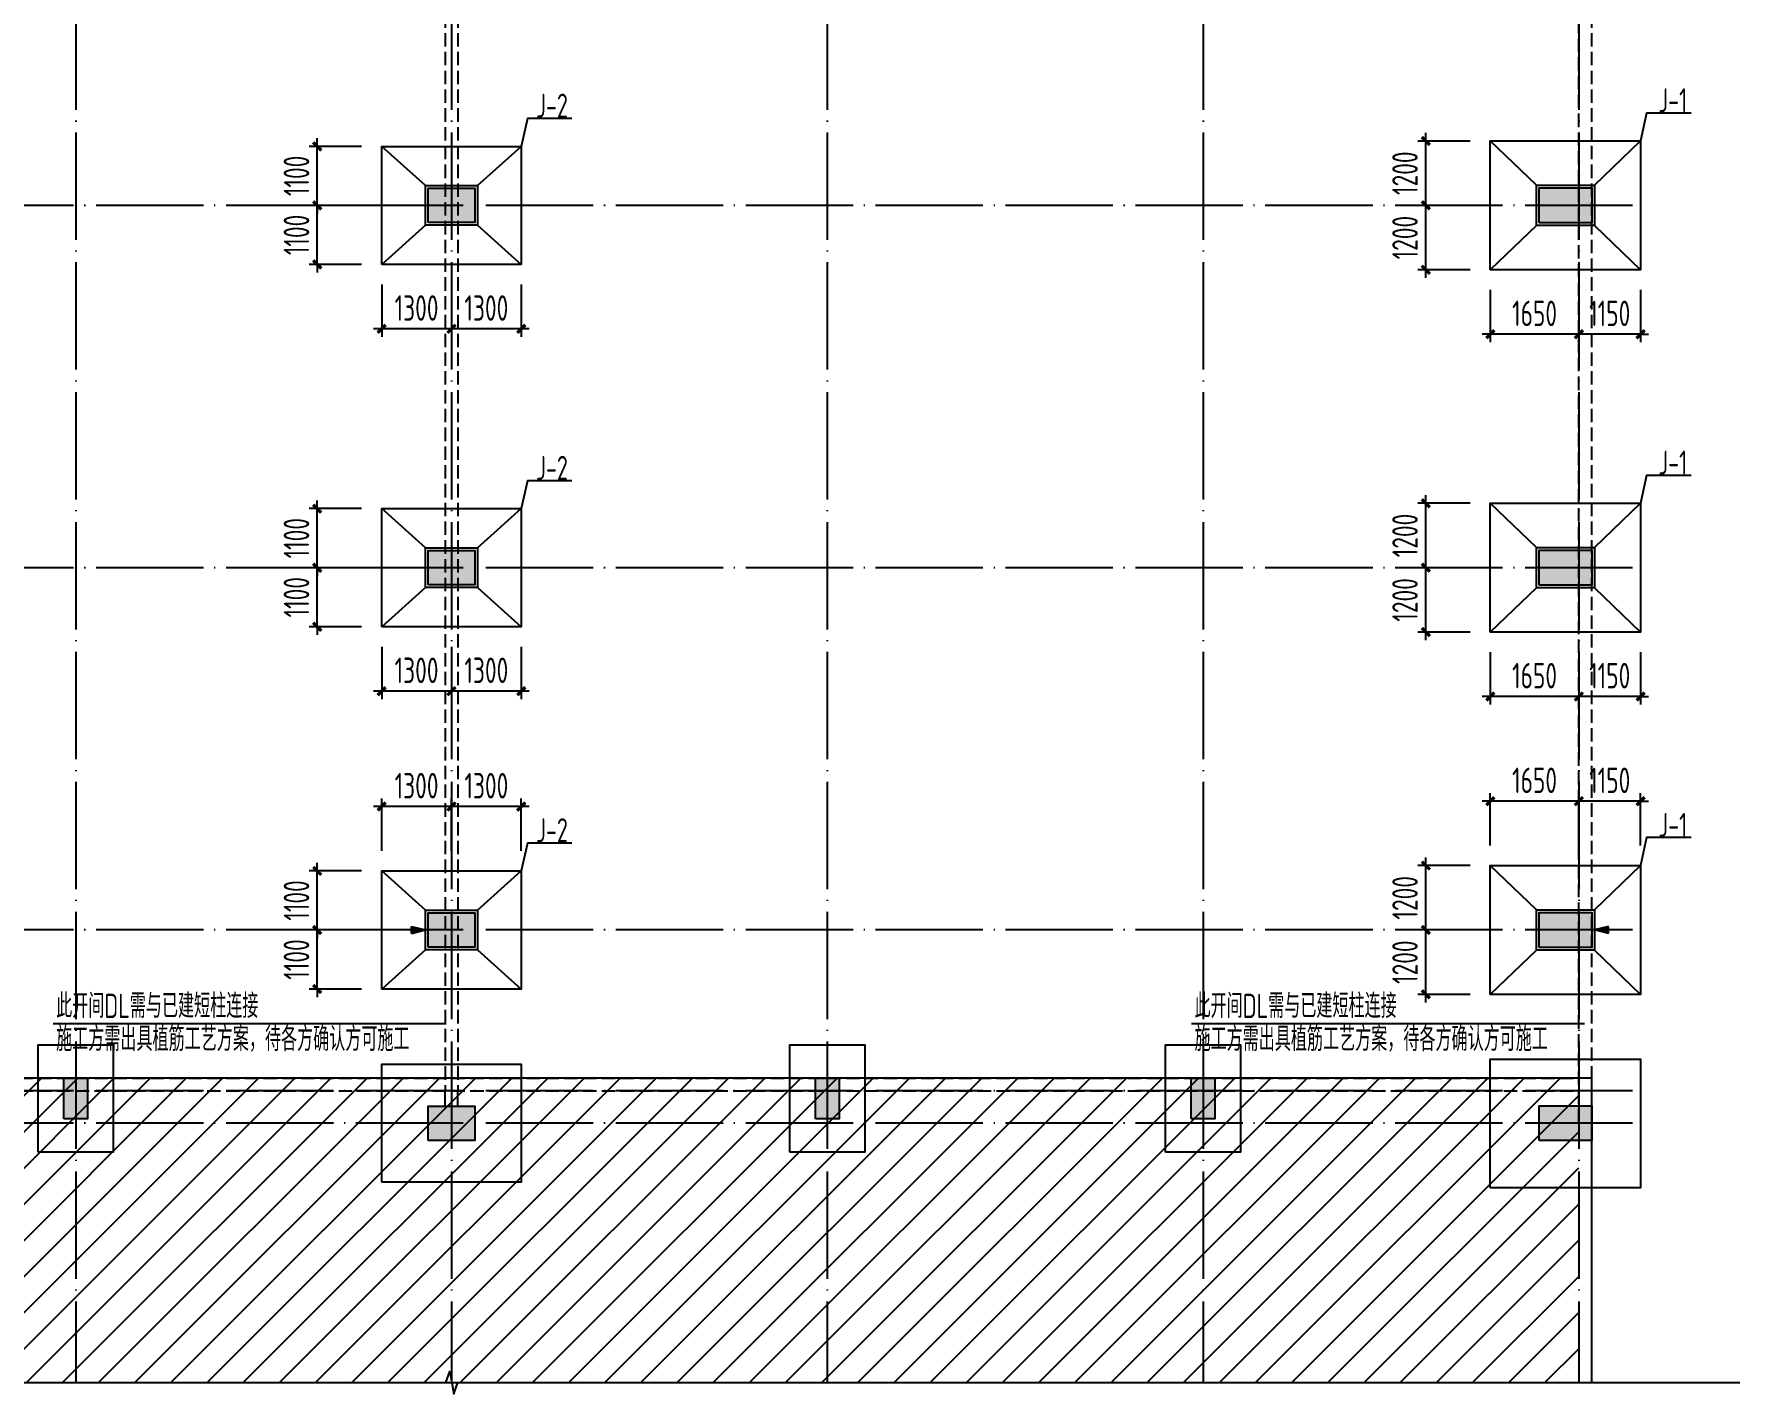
# Model space of a CAD drawing. Extents: x 2072855 to 2883818, y 17306032 to 17674225.
# Drawn here: x 2142509 to 2174284, y 17510661 to 17535996 of the extents above; entities that cross this region are included whole.
import ezdxf
from ezdxf.enums import TextEntityAlignment as Align

# ---------------------------------------------------------------- set-up
doc = ezdxf.new("R2010")
doc.units = 0
doc.header["$LTSCALE"] = 1000
doc.header["$MEASUREMENT"] = 0
for name, pattern in [('94', [0]), ('DASH', [0.35, 0.25, -0.1]), ('DOTE', [2.42, 2, -0.2, 0.02, -0.2])]:
    doc.linetypes.add(name, pattern=pattern)
doc.layers.get('Defpoints').update_dxf_attribs({"color": 250})
for name, color, linetype in [('1', 7, 'Continuous'), ('3', 3, 'Continuous'), ('3T_WOOD', 21, 'Continuous'), ('COLU', 253, 'Continuous'), ('COLU_DIM', 3, 'Continuous'), ('COLU_HATCH', 251, 'Continuous'), ('dim', 7, 'Continuous'), ('DIM_SYMB', 165, 'Continuous'), ('DOTE', 1, 'DOTE'), ('LVTRY', 6, 'Continuous'), ('S_SURFACE', 6, 'Continuous'), ('搅拌桩', 136, 'Continuous'), ('轴线__尺寸数字', 253, 'Continuous')]:
    doc.layers.add(name, color=color, linetype=linetype)
doc.styles.add('TSSD_Dimension', font='Tssdeng.shx', dxfattribs={"width": 0.7, "bigfont": 'hztxt.shx'})
doc.styles.add('TSSD_REIN', font='tssdeng.shx', dxfattribs={"width": 0.7, "bigfont": 'tssdchn.shx'})
doc.dimstyles.new('TSSD_150_150', dxfattribs={"dimtxt": 475, "dimasz": 150, "dimexe": 150, "dimexo": 375, "dimgap": 150, "dimtad": 1, "dimdec": 0, "dimzin": 0, "dimdsep": 46, "dimtxsty": 'TSSD_Dimension', "dimblk": 'ARCHTICK', "dimcen": 0, "dimdle": 150, "dimclrt": 7, "dimadec": 0, "dimazin": 0, "dimtfac": 1, "dimtdec": 0, "dimtix": 1, "dimtmove": 2, "dimatfit": 3, "dimfxl": 0, "dimtolj": 1, "dimtzin": 0, "dimarcsym": 0})

# ---------------------------------------------------------------- blocks, each defined once
blk = doc.blocks.new('_ArchTick')
at = {"color": 0, "linetype": 'ByBlock', "const_width": 0.4}
blk.add_lwpolyline([(-0.5, -0.5), (0.5, 0.5)], dxfattribs=at)
blk = doc.blocks.new('*D572')
at = {"layer": 'COLU_DIM', "color": 0, "lineweight": -2}
for p, q in [((2150284, 17531329), (2150284, 17530354)), ((2151583, 17531329), (2151583, 17530354)), ((2151733, 17530504), (2150134, 17530504))]:
    blk.add_line(p, q, dxfattribs=at)
at = {"layer": 'Defpoints', "color": 0}
for p in [(2150284, 17531704), (2151583, 17531704), (2150284, 17530504)]:
    blk.add_point(p, dxfattribs=at)
at = {"layer": 'COLU_DIM', "color": 0, "lineweight": -2, "xscale": 150, "yscale": 150, "zscale": 150, "rotation": 180}
blk.add_blockref('_ArchTick', (2150284, 17530504), dxfattribs=at)
at = {"layer": 'COLU_DIM', "color": 0, "lineweight": -2, "xscale": 150, "yscale": 150, "zscale": 150}
blk.add_blockref('_ArchTick', (2151583, 17530504), dxfattribs=at)
at = {"layer": 'COLU_DIM', "color": 7, "insert": (2150933, 17530892), "char_height": 475, "attachment_point": 5, "style": 'TSSD_Dimension'}
blk.add_mtext('\\A1;1300', dxfattribs=at)
blk = doc.blocks.new('*D573')
at = {"layer": 'COLU_DIM', "color": 0, "lineweight": -2}
for p, q in [((2148983, 17531329), (2148983, 17530354)), ((2150284, 17531329), (2150284, 17530354)), ((2150434, 17530504), (2148833, 17530504))]:
    blk.add_line(p, q, dxfattribs=at)
at = {"layer": 'Defpoints', "color": 0}
for p in [(2148983, 17531704), (2150284, 17531704), (2148983, 17530504)]:
    blk.add_point(p, dxfattribs=at)
at = {"layer": 'COLU_DIM', "color": 0, "lineweight": -2, "xscale": 150, "yscale": 150, "zscale": 150, "rotation": 180}
blk.add_blockref('_ArchTick', (2148983, 17530504), dxfattribs=at)
at = {"layer": 'COLU_DIM', "color": 0, "lineweight": -2, "xscale": 150, "yscale": 150, "zscale": 150}
blk.add_blockref('_ArchTick', (2150284, 17530504), dxfattribs=at)
at = {"layer": 'COLU_DIM', "color": 7, "insert": (2149633, 17530892), "char_height": 475, "attachment_point": 5, "style": 'TSSD_Dimension'}
blk.add_mtext('\\A1;1300', dxfattribs=at)
blk = doc.blocks.new('*D574')
at = {"layer": 'COLU_DIM', "color": 0, "lineweight": -2}
for p, q in [((2148608, 17532804), (2147633, 17532804)), ((2147783, 17532804), (2147783, 17532954)), ((2147783, 17531704), (2147783, 17532804)), ((2148608, 17531704), (2147633, 17531704)), ((2147783, 17531704), (2147783, 17531554))]:
    blk.add_line(p, q, dxfattribs=at)
at = {"layer": 'Defpoints', "color": 0}
for p in [(2147783, 17532804), (2148983, 17532804), (2148983, 17531704)]:
    blk.add_point(p, dxfattribs=at)
at = {"layer": 'COLU_DIM', "color": 0, "lineweight": -2, "xscale": 150, "yscale": 150, "zscale": 150}
for p, rotation in [((2147783, 17532804), 270), ((2147783, 17531704), 90)]:
    blk.add_blockref('_ArchTick', p, dxfattribs=dict(at, rotation=rotation))
at = {"layer": 'COLU_DIM', "color": 7, "insert": (2147396, 17532254), "char_height": 475, "attachment_point": 5, "rotation": 90, "style": 'TSSD_Dimension'}
blk.add_mtext('\\A1;1100', dxfattribs=at)
blk = doc.blocks.new('*D575')
at = {"layer": 'COLU_DIM', "color": 0, "lineweight": -2}
for p, q in [((2147783, 17533904), (2147783, 17534054)), ((2148608, 17533904), (2147633, 17533904)), ((2147783, 17532804), (2147783, 17533904)), ((2148608, 17532804), (2147633, 17532804)), ((2147783, 17532804), (2147783, 17532654))]:
    blk.add_line(p, q, dxfattribs=at)
at = {"layer": 'Defpoints', "color": 0}
for p in [(2147783, 17533904), (2148983, 17533904), (2148983, 17532804)]:
    blk.add_point(p, dxfattribs=at)
at = {"layer": 'COLU_DIM', "color": 0, "lineweight": -2, "xscale": 150, "yscale": 150, "zscale": 150}
for p, rotation in [((2147783, 17533904), 270), ((2147783, 17532804), 90)]:
    blk.add_blockref('_ArchTick', p, dxfattribs=dict(at, rotation=rotation))
at = {"layer": 'COLU_DIM', "color": 7, "insert": (2147396, 17533354), "char_height": 475, "attachment_point": 5, "rotation": 90, "style": 'TSSD_Dimension'}
blk.add_mtext('\\A1;1100', dxfattribs=at)
blk = doc.blocks.new('*D576')
at = {"layer": 'COLU_DIM', "color": 0, "lineweight": -2}
for p, q in [((2171284, 17531229), (2171284, 17530254)), ((2172434, 17531229), (2172434, 17530254)), ((2171284, 17530404), (2171134, 17530404)), ((2172434, 17530404), (2171284, 17530404)), ((2172434, 17530404), (2172584, 17530404))]:
    blk.add_line(p, q, dxfattribs=at)
at = {"layer": 'Defpoints', "color": 0}
for p in [(2171284, 17531604), (2172434, 17531604), (2171284, 17530404)]:
    blk.add_point(p, dxfattribs=at)
at = {"layer": 'COLU_DIM', "color": 0, "lineweight": -2, "xscale": 150, "yscale": 150, "zscale": 150}
blk.add_blockref('_ArchTick', (2171284, 17530404), dxfattribs=at)
at = {"layer": 'COLU_DIM', "color": 0, "lineweight": -2, "xscale": 150, "yscale": 150, "zscale": 150, "rotation": 180}
blk.add_blockref('_ArchTick', (2172434, 17530404), dxfattribs=at)
at = {"layer": 'COLU_DIM', "color": 7, "insert": (2171859, 17530792), "char_height": 475, "attachment_point": 5, "style": 'TSSD_Dimension'}
blk.add_mtext('\\A1;1150', dxfattribs=at)
blk = doc.blocks.new('*D577')
at = {"layer": 'COLU_DIM', "color": 0, "lineweight": -2}
for p, q in [((2169634, 17531229), (2169634, 17530254)), ((2171284, 17531229), (2171284, 17530254)), ((2171434, 17530404), (2169484, 17530404))]:
    blk.add_line(p, q, dxfattribs=at)
at = {"layer": 'Defpoints', "color": 0}
for p in [(2169634, 17531604), (2171284, 17531604), (2169634, 17530404)]:
    blk.add_point(p, dxfattribs=at)
at = {"layer": 'COLU_DIM', "color": 0, "lineweight": -2, "xscale": 150, "yscale": 150, "zscale": 150, "rotation": 180}
blk.add_blockref('_ArchTick', (2169634, 17530404), dxfattribs=at)
at = {"layer": 'COLU_DIM', "color": 0, "lineweight": -2, "xscale": 150, "yscale": 150, "zscale": 150}
blk.add_blockref('_ArchTick', (2171284, 17530404), dxfattribs=at)
at = {"layer": 'COLU_DIM', "color": 7, "insert": (2170459, 17530792), "char_height": 475, "attachment_point": 5, "style": 'TSSD_Dimension'}
blk.add_mtext('\\A1;1650', dxfattribs=at)
blk = doc.blocks.new('*D578')
at = {"layer": 'COLU_DIM', "color": 0, "lineweight": -2}
for p, q in [((2169259, 17532804), (2168284, 17532804)), ((2168434, 17531454), (2168434, 17532954)), ((2169259, 17531604), (2168284, 17531604))]:
    blk.add_line(p, q, dxfattribs=at)
at = {"layer": 'Defpoints', "color": 0}
for p in [(2168434, 17532804), (2169634, 17532804), (2169634, 17531604)]:
    blk.add_point(p, dxfattribs=at)
at = {"layer": 'COLU_DIM', "color": 0, "lineweight": -2, "xscale": 150, "yscale": 150, "zscale": 150}
for p, rotation in [((2168434, 17532804), 90), ((2168434, 17531604), 270)]:
    blk.add_blockref('_ArchTick', p, dxfattribs=dict(at, rotation=rotation))
at = {"layer": 'COLU_DIM', "color": 7, "insert": (2168046, 17532204), "char_height": 475, "attachment_point": 5, "rotation": 90, "style": 'TSSD_Dimension'}
blk.add_mtext('\\A1;1200', dxfattribs=at)
blk = doc.blocks.new('*D579')
at = {"layer": 'COLU_DIM', "color": 0, "lineweight": -2}
for p, q in [((2168434, 17532654), (2168434, 17534154)), ((2169259, 17534004), (2168284, 17534004)), ((2169259, 17532804), (2168284, 17532804))]:
    blk.add_line(p, q, dxfattribs=at)
at = {"layer": 'Defpoints', "color": 0}
for p in [(2168434, 17534004), (2169634, 17534004), (2169634, 17532804)]:
    blk.add_point(p, dxfattribs=at)
at = {"layer": 'COLU_DIM', "color": 0, "lineweight": -2, "xscale": 150, "yscale": 150, "zscale": 150}
for p, rotation in [((2168434, 17534004), 90), ((2168434, 17532804), 270)]:
    blk.add_blockref('_ArchTick', p, dxfattribs=dict(at, rotation=rotation))
at = {"layer": 'COLU_DIM', "color": 7, "insert": (2168046, 17533404), "char_height": 475, "attachment_point": 5, "rotation": 90, "style": 'TSSD_Dimension'}
blk.add_mtext('\\A1;1200', dxfattribs=at)
blk = doc.blocks.new('*D584')
at = {"layer": 'COLU_DIM', "color": 0, "lineweight": -2}
for p, q in [((2150284, 17524579), (2150284, 17523604)), ((2151583, 17524579), (2151583, 17523604)), ((2151733, 17523754), (2150134, 17523754))]:
    blk.add_line(p, q, dxfattribs=at)
at = {"layer": 'Defpoints', "color": 0}
for p in [(2150284, 17524954), (2151583, 17524954), (2150284, 17523754)]:
    blk.add_point(p, dxfattribs=at)
at = {"layer": 'COLU_DIM', "color": 0, "lineweight": -2, "xscale": 150, "yscale": 150, "zscale": 150, "rotation": 180}
blk.add_blockref('_ArchTick', (2150284, 17523754), dxfattribs=at)
at = {"layer": 'COLU_DIM', "color": 0, "lineweight": -2, "xscale": 150, "yscale": 150, "zscale": 150}
blk.add_blockref('_ArchTick', (2151583, 17523754), dxfattribs=at)
at = {"layer": 'COLU_DIM', "color": 7, "insert": (2150933, 17524142), "char_height": 475, "attachment_point": 5, "style": 'TSSD_Dimension'}
blk.add_mtext('\\A1;1300', dxfattribs=at)
blk = doc.blocks.new('*D585')
at = {"layer": 'COLU_DIM', "color": 0, "lineweight": -2}
for p, q in [((2148983, 17524579), (2148983, 17523604)), ((2150284, 17524579), (2150284, 17523604)), ((2150434, 17523754), (2148833, 17523754))]:
    blk.add_line(p, q, dxfattribs=at)
at = {"layer": 'Defpoints', "color": 0}
for p in [(2148983, 17524954), (2150284, 17524954), (2148983, 17523754)]:
    blk.add_point(p, dxfattribs=at)
at = {"layer": 'COLU_DIM', "color": 0, "lineweight": -2, "xscale": 150, "yscale": 150, "zscale": 150, "rotation": 180}
blk.add_blockref('_ArchTick', (2148983, 17523754), dxfattribs=at)
at = {"layer": 'COLU_DIM', "color": 0, "lineweight": -2, "xscale": 150, "yscale": 150, "zscale": 150}
blk.add_blockref('_ArchTick', (2150284, 17523754), dxfattribs=at)
at = {"layer": 'COLU_DIM', "color": 7, "insert": (2149633, 17524142), "char_height": 475, "attachment_point": 5, "style": 'TSSD_Dimension'}
blk.add_mtext('\\A1;1300', dxfattribs=at)
blk = doc.blocks.new('*D586')
at = {"layer": 'COLU_DIM', "color": 0, "lineweight": -2}
for p, q in [((2147783, 17526054), (2147783, 17526204)), ((2148608, 17526054), (2147633, 17526054)), ((2147783, 17524954), (2147783, 17526054)), ((2148608, 17524954), (2147633, 17524954)), ((2147783, 17524954), (2147783, 17524804))]:
    blk.add_line(p, q, dxfattribs=at)
at = {"layer": 'Defpoints', "color": 0}
for p in [(2147783, 17526054), (2148983, 17526054), (2148983, 17524954)]:
    blk.add_point(p, dxfattribs=at)
at = {"layer": 'COLU_DIM', "color": 0, "lineweight": -2, "xscale": 150, "yscale": 150, "zscale": 150}
for p, rotation in [((2147783, 17526054), 270), ((2147783, 17524954), 90)]:
    blk.add_blockref('_ArchTick', p, dxfattribs=dict(at, rotation=rotation))
at = {"layer": 'COLU_DIM', "color": 7, "insert": (2147396, 17525504), "char_height": 475, "attachment_point": 5, "rotation": 90, "style": 'TSSD_Dimension'}
blk.add_mtext('\\A1;1100', dxfattribs=at)
blk = doc.blocks.new('*D587')
at = {"layer": 'COLU_DIM', "color": 0, "lineweight": -2}
for p, q in [((2148608, 17527154), (2147633, 17527154)), ((2147783, 17527154), (2147783, 17527304)), ((2147783, 17526054), (2147783, 17527154)), ((2148608, 17526054), (2147633, 17526054)), ((2147783, 17526054), (2147783, 17525904))]:
    blk.add_line(p, q, dxfattribs=at)
at = {"layer": 'Defpoints', "color": 0}
for p in [(2147783, 17527154), (2148983, 17527154), (2148983, 17526054)]:
    blk.add_point(p, dxfattribs=at)
at = {"layer": 'COLU_DIM', "color": 0, "lineweight": -2, "xscale": 150, "yscale": 150, "zscale": 150}
for p, rotation in [((2147783, 17527154), 270), ((2147783, 17526054), 90)]:
    blk.add_blockref('_ArchTick', p, dxfattribs=dict(at, rotation=rotation))
at = {"layer": 'COLU_DIM', "color": 7, "insert": (2147396, 17526604), "char_height": 475, "attachment_point": 5, "rotation": 90, "style": 'TSSD_Dimension'}
blk.add_mtext('\\A1;1100', dxfattribs=at)
blk = doc.blocks.new('*D588')
at = {"layer": 'COLU_DIM', "color": 0, "lineweight": -2}
for p, q in [((2171284, 17524479), (2171284, 17523504)), ((2172434, 17524479), (2172434, 17523504)), ((2171284, 17523654), (2171134, 17523654)), ((2172434, 17523654), (2171284, 17523654)), ((2172434, 17523654), (2172584, 17523654))]:
    blk.add_line(p, q, dxfattribs=at)
at = {"layer": 'Defpoints', "color": 0}
for p in [(2171284, 17524854), (2172434, 17524854), (2171284, 17523654)]:
    blk.add_point(p, dxfattribs=at)
at = {"layer": 'COLU_DIM', "color": 0, "lineweight": -2, "xscale": 150, "yscale": 150, "zscale": 150}
blk.add_blockref('_ArchTick', (2171284, 17523654), dxfattribs=at)
at = {"layer": 'COLU_DIM', "color": 0, "lineweight": -2, "xscale": 150, "yscale": 150, "zscale": 150, "rotation": 180}
blk.add_blockref('_ArchTick', (2172434, 17523654), dxfattribs=at)
at = {"layer": 'COLU_DIM', "color": 7, "insert": (2171859, 17524042), "char_height": 475, "attachment_point": 5, "style": 'TSSD_Dimension'}
blk.add_mtext('\\A1;1150', dxfattribs=at)
blk = doc.blocks.new('*D589')
at = {"layer": 'COLU_DIM', "color": 0, "lineweight": -2}
for p, q in [((2169634, 17524479), (2169634, 17523504)), ((2171284, 17524479), (2171284, 17523504)), ((2171434, 17523654), (2169484, 17523654))]:
    blk.add_line(p, q, dxfattribs=at)
at = {"layer": 'Defpoints', "color": 0}
for p in [(2169634, 17524854), (2171284, 17524854), (2169634, 17523654)]:
    blk.add_point(p, dxfattribs=at)
at = {"layer": 'COLU_DIM', "color": 0, "lineweight": -2, "xscale": 150, "yscale": 150, "zscale": 150, "rotation": 180}
blk.add_blockref('_ArchTick', (2169634, 17523654), dxfattribs=at)
at = {"layer": 'COLU_DIM', "color": 0, "lineweight": -2, "xscale": 150, "yscale": 150, "zscale": 150}
blk.add_blockref('_ArchTick', (2171284, 17523654), dxfattribs=at)
at = {"layer": 'COLU_DIM', "color": 7, "insert": (2170459, 17524042), "char_height": 475, "attachment_point": 5, "style": 'TSSD_Dimension'}
blk.add_mtext('\\A1;1650', dxfattribs=at)
blk = doc.blocks.new('*D590')
at = {"layer": 'COLU_DIM', "color": 0, "lineweight": -2}
for p, q in [((2168434, 17524704), (2168434, 17526204)), ((2169259, 17526054), (2168284, 17526054)), ((2169259, 17524854), (2168284, 17524854))]:
    blk.add_line(p, q, dxfattribs=at)
at = {"layer": 'Defpoints', "color": 0}
for p in [(2168434, 17526054), (2169634, 17526054), (2169634, 17524854)]:
    blk.add_point(p, dxfattribs=at)
at = {"layer": 'COLU_DIM', "color": 0, "lineweight": -2, "xscale": 150, "yscale": 150, "zscale": 150}
for p, rotation in [((2168434, 17526054), 90), ((2168434, 17524854), 270)]:
    blk.add_blockref('_ArchTick', p, dxfattribs=dict(at, rotation=rotation))
at = {"layer": 'COLU_DIM', "color": 7, "insert": (2168046, 17525454), "char_height": 475, "attachment_point": 5, "rotation": 90, "style": 'TSSD_Dimension'}
blk.add_mtext('\\A1;1200', dxfattribs=at)
blk = doc.blocks.new('*D591')
at = {"layer": 'COLU_DIM', "color": 0, "lineweight": -2}
for p, q in [((2168434, 17525904), (2168434, 17527404)), ((2169259, 17527254), (2168284, 17527254)), ((2169259, 17526054), (2168284, 17526054))]:
    blk.add_line(p, q, dxfattribs=at)
at = {"layer": 'Defpoints', "color": 0}
for p in [(2168434, 17527254), (2169634, 17527254), (2169634, 17526054)]:
    blk.add_point(p, dxfattribs=at)
at = {"layer": 'COLU_DIM', "color": 0, "lineweight": -2, "xscale": 150, "yscale": 150, "zscale": 150}
for p, rotation in [((2168434, 17527254), 90), ((2168434, 17526054), 270)]:
    blk.add_blockref('_ArchTick', p, dxfattribs=dict(at, rotation=rotation))
at = {"layer": 'COLU_DIM', "color": 7, "insert": (2168046, 17526654), "char_height": 475, "attachment_point": 5, "rotation": 90, "style": 'TSSD_Dimension'}
blk.add_mtext('\\A1;1200', dxfattribs=at)
blk = doc.blocks.new('*D596')
at = {"layer": 'COLU_DIM', "color": 0, "lineweight": -2}
for p, q in [((2150284, 17520779), (2150284, 17521754)), ((2151583, 17520779), (2151583, 17521754)), ((2151733, 17521604), (2150134, 17521604))]:
    blk.add_line(p, q, dxfattribs=at)
at = {"layer": 'Defpoints', "color": 0}
for p in [(2150284, 17521604), (2150284, 17520404), (2151583, 17520404)]:
    blk.add_point(p, dxfattribs=at)
at = {"layer": 'COLU_DIM', "color": 0, "lineweight": -2, "xscale": 150, "yscale": 150, "zscale": 150, "rotation": 180}
blk.add_blockref('_ArchTick', (2150284, 17521604), dxfattribs=at)
at = {"layer": 'COLU_DIM', "color": 0, "lineweight": -2, "xscale": 150, "yscale": 150, "zscale": 150}
blk.add_blockref('_ArchTick', (2151583, 17521604), dxfattribs=at)
at = {"layer": 'COLU_DIM', "color": 7, "insert": (2150933, 17521992), "char_height": 475, "attachment_point": 5, "style": 'TSSD_Dimension'}
blk.add_mtext('\\A1;1300', dxfattribs=at)
blk = doc.blocks.new('*D597')
at = {"layer": 'COLU_DIM', "color": 0, "lineweight": -2}
for p, q in [((2148983, 17520779), (2148983, 17521754)), ((2150284, 17520779), (2150284, 17521754)), ((2150434, 17521604), (2148833, 17521604))]:
    blk.add_line(p, q, dxfattribs=at)
at = {"layer": 'Defpoints', "color": 0}
for p in [(2148983, 17521604), (2148983, 17520404), (2150284, 17520404)]:
    blk.add_point(p, dxfattribs=at)
at = {"layer": 'COLU_DIM', "color": 0, "lineweight": -2, "xscale": 150, "yscale": 150, "zscale": 150, "rotation": 180}
blk.add_blockref('_ArchTick', (2148983, 17521604), dxfattribs=at)
at = {"layer": 'COLU_DIM', "color": 0, "lineweight": -2, "xscale": 150, "yscale": 150, "zscale": 150}
blk.add_blockref('_ArchTick', (2150284, 17521604), dxfattribs=at)
at = {"layer": 'COLU_DIM', "color": 7, "insert": (2149633, 17521992), "char_height": 475, "attachment_point": 5, "style": 'TSSD_Dimension'}
blk.add_mtext('\\A1;1300', dxfattribs=at)
blk = doc.blocks.new('*D598')
at = {"layer": 'COLU_DIM', "color": 0, "lineweight": -2}
for p, q in [((2147783, 17519304), (2147783, 17519454)), ((2148608, 17519304), (2147633, 17519304)), ((2147783, 17518204), (2147783, 17519304)), ((2148608, 17518204), (2147633, 17518204)), ((2147783, 17518204), (2147783, 17518054))]:
    blk.add_line(p, q, dxfattribs=at)
at = {"layer": 'Defpoints', "color": 0}
for p in [(2147783, 17519304), (2148983, 17519304), (2148983, 17518204)]:
    blk.add_point(p, dxfattribs=at)
at = {"layer": 'COLU_DIM', "color": 0, "lineweight": -2, "xscale": 150, "yscale": 150, "zscale": 150}
for p, rotation in [((2147783, 17519304), 270), ((2147783, 17518204), 90)]:
    blk.add_blockref('_ArchTick', p, dxfattribs=dict(at, rotation=rotation))
at = {"layer": 'COLU_DIM', "color": 7, "insert": (2147396, 17518754), "char_height": 475, "attachment_point": 5, "rotation": 90, "style": 'TSSD_Dimension'}
blk.add_mtext('\\A1;1100', dxfattribs=at)
blk = doc.blocks.new('*D599')
at = {"layer": 'COLU_DIM', "color": 0, "lineweight": -2}
for p, q in [((2148608, 17520404), (2147633, 17520404)), ((2147783, 17520404), (2147783, 17520554)), ((2147783, 17519304), (2147783, 17520404)), ((2148608, 17519304), (2147633, 17519304)), ((2147783, 17519304), (2147783, 17519154))]:
    blk.add_line(p, q, dxfattribs=at)
at = {"layer": 'Defpoints', "color": 0}
for p in [(2147783, 17520404), (2148983, 17520404), (2148983, 17519304)]:
    blk.add_point(p, dxfattribs=at)
at = {"layer": 'COLU_DIM', "color": 0, "lineweight": -2, "xscale": 150, "yscale": 150, "zscale": 150}
for p, rotation in [((2147783, 17520404), 270), ((2147783, 17519304), 90)]:
    blk.add_blockref('_ArchTick', p, dxfattribs=dict(at, rotation=rotation))
at = {"layer": 'COLU_DIM', "color": 7, "insert": (2147396, 17519854), "char_height": 475, "attachment_point": 5, "rotation": 90, "style": 'TSSD_Dimension'}
blk.add_mtext('\\A1;1100', dxfattribs=at)
blk = doc.blocks.new('*D600')
at = {"layer": 'COLU_DIM', "color": 0, "lineweight": -2}
for p, q in [((2171284, 17521704), (2171134, 17521704)), ((2171284, 17520879), (2171284, 17521854)), ((2172434, 17521704), (2171284, 17521704)), ((2172434, 17520879), (2172434, 17521854)), ((2172434, 17521704), (2172584, 17521704))]:
    blk.add_line(p, q, dxfattribs=at)
at = {"layer": 'Defpoints', "color": 0}
for p in [(2171284, 17521704), (2171284, 17520504), (2172434, 17520504)]:
    blk.add_point(p, dxfattribs=at)
at = {"layer": 'COLU_DIM', "color": 0, "lineweight": -2, "xscale": 150, "yscale": 150, "zscale": 150}
blk.add_blockref('_ArchTick', (2171284, 17521704), dxfattribs=at)
at = {"layer": 'COLU_DIM', "color": 0, "lineweight": -2, "xscale": 150, "yscale": 150, "zscale": 150, "rotation": 180}
blk.add_blockref('_ArchTick', (2172434, 17521704), dxfattribs=at)
at = {"layer": 'COLU_DIM', "color": 7, "insert": (2171859, 17522092), "char_height": 475, "attachment_point": 5, "style": 'TSSD_Dimension'}
blk.add_mtext('\\A1;1150', dxfattribs=at)
blk = doc.blocks.new('*D601')
at = {"layer": 'COLU_DIM', "color": 0, "lineweight": -2}
for p, q in [((2171434, 17521704), (2169484, 17521704)), ((2169634, 17520879), (2169634, 17521854)), ((2171284, 17520879), (2171284, 17521854))]:
    blk.add_line(p, q, dxfattribs=at)
at = {"layer": 'Defpoints', "color": 0}
for p in [(2169634, 17521704), (2169634, 17520504), (2171284, 17520504)]:
    blk.add_point(p, dxfattribs=at)
at = {"layer": 'COLU_DIM', "color": 0, "lineweight": -2, "xscale": 150, "yscale": 150, "zscale": 150, "rotation": 180}
blk.add_blockref('_ArchTick', (2169634, 17521704), dxfattribs=at)
at = {"layer": 'COLU_DIM', "color": 0, "lineweight": -2, "xscale": 150, "yscale": 150, "zscale": 150}
blk.add_blockref('_ArchTick', (2171284, 17521704), dxfattribs=at)
at = {"layer": 'COLU_DIM', "color": 7, "insert": (2170459, 17522092), "char_height": 475, "attachment_point": 5, "style": 'TSSD_Dimension'}
blk.add_mtext('\\A1;1650', dxfattribs=at)
blk = doc.blocks.new('*D602')
at = {"layer": 'COLU_DIM', "color": 0, "lineweight": -2}
for p, q in [((2168434, 17517954), (2168434, 17519454)), ((2169259, 17519304), (2168284, 17519304)), ((2169259, 17518104), (2168284, 17518104))]:
    blk.add_line(p, q, dxfattribs=at)
at = {"layer": 'Defpoints', "color": 0}
for p in [(2168434, 17519304), (2169634, 17519304), (2169634, 17518104)]:
    blk.add_point(p, dxfattribs=at)
at = {"layer": 'COLU_DIM', "color": 0, "lineweight": -2, "xscale": 150, "yscale": 150, "zscale": 150}
for p, rotation in [((2168434, 17519304), 90), ((2168434, 17518104), 270)]:
    blk.add_blockref('_ArchTick', p, dxfattribs=dict(at, rotation=rotation))
at = {"layer": 'COLU_DIM', "color": 7, "insert": (2168046, 17518704), "char_height": 475, "attachment_point": 5, "rotation": 90, "style": 'TSSD_Dimension'}
blk.add_mtext('\\A1;1200', dxfattribs=at)
blk = doc.blocks.new('*D603')
at = {"layer": 'COLU_DIM', "color": 0, "lineweight": -2}
for p, q in [((2169259, 17520504), (2168284, 17520504)), ((2168434, 17519154), (2168434, 17520654)), ((2169259, 17519304), (2168284, 17519304))]:
    blk.add_line(p, q, dxfattribs=at)
at = {"layer": 'Defpoints', "color": 0}
for p in [(2168434, 17520504), (2169634, 17520504), (2169634, 17519304)]:
    blk.add_point(p, dxfattribs=at)
at = {"layer": 'COLU_DIM', "color": 0, "lineweight": -2, "xscale": 150, "yscale": 150, "zscale": 150}
for p, rotation in [((2168434, 17520504), 90), ((2168434, 17519304), 270)]:
    blk.add_blockref('_ArchTick', p, dxfattribs=dict(at, rotation=rotation))
at = {"layer": 'COLU_DIM', "color": 7, "insert": (2168046, 17519904), "char_height": 475, "attachment_point": 5, "rotation": 90, "style": 'TSSD_Dimension'}
blk.add_mtext('\\A1;1200', dxfattribs=at)
blk = doc.blocks.new('A$C177878A3')
at = {"layer": '1', "linetype": '94'}
blk.add_hatch(color=6, dxfattribs=at).paths.add_polyline_path([(112, 433), (0, 0), (224, 0)])
at = {"layer": '1', "color": 6, "linetype": '94'}
for p, q in [((0, 0), (112, 433)), ((224, 0), (112, 433)), ((0, 0), (224, 0))]:
    blk.add_line(p, q, dxfattribs=at)
blk = doc.blocks.new('A$C32175502')
at = {"layer": '1', "linetype": '94'}
blk.add_blockref('A$C177878A3', (0, 0), dxfattribs=at)
blk = doc.blocks.new('A$C3C5B3CE3')
at = {"layer": '1', "linetype": '94', "rotation": 180}
blk.add_blockref('A$C32175502', (224, 433), dxfattribs=at)
blk = doc.blocks.new('A$C43EB326B')
at = {"layer": '搅拌桩'}
blk.add_blockref('A$C3C5B3CE3', (0, 0), dxfattribs=at)
blk = doc.blocks.new('A$C2BB7790D')
at = {"layer": 'dim'}
blk.add_blockref('A$C43EB326B', (0, 0), dxfattribs=at)

msp = doc.modelspace()

# ---------------------------------------------------------------- hatches: boundary and pattern name
h = msp.add_hatch()
h.set_pattern_fill('ANSI31', color=250, scale=300, style=0)
h.set_pattern_definition([(45, (142421.4, -1173489.64), (-336.759605, 336.759605), [])])
h.paths.add_polyline_path([(2129289.6, 17516544.2), (2171283.6, 17516544.2), (2171283.6, 17510870.6), (2129289.6, 17510870.6)])
at = {"layer": 'COLU_HATCH'}
for points in [[(2149848.6, 17532484.2), (2149848.6, 17533124.2), (2150718.6, 17533124.2), (2150718.6, 17532484.2)], [(2170543.6, 17532479.2), (2170543.6, 17533129.2), (2171523.6, 17533129.2), (2171523.6, 17532479.2)], [(2149848.6, 17525734.2), (2149848.6, 17526374.2), (2150718.6, 17526374.2), (2150718.6, 17525734.2)], [(2170543.6, 17525729.2), (2170543.6, 17526379.2), (2171523.6, 17526379.2), (2171523.6, 17525729.2)], [(2149848.6, 17518984.2), (2149848.6, 17519624.2), (2150718.6, 17519624.2), (2150718.6, 17518984.2)], [(2149848.6, 17518984.2), (2149848.6, 17519624.2), (2150718.6, 17519624.2), (2150718.6, 17518984.2)], [(2170543.6, 17518979.2), (2170543.6, 17519629.2), (2171523.6, 17519629.2), (2171523.6, 17518979.2)], [(2170543.6, 17518979.2), (2170543.6, 17519629.2), (2171523.6, 17519629.2), (2171523.6, 17518979.2)], [(2143063.6, 17515784.2), (2143063.6, 17516544.2), (2143503.6, 17516544.2), (2143503.6, 17515784.2)], [(2157063.6, 17515784.2), (2157063.6, 17516544.2), (2157503.6, 17516544.2), (2157503.6, 17515784.2)], [(2164063.6, 17515784.2), (2164063.6, 17516544.2), (2164503.6, 17516544.2), (2164503.6, 17515784.2)], [(2149848.6, 17515384.2), (2149848.6, 17516024.2), (2150718.6, 17516024.2), (2150718.6, 17515384.2)], [(2170543.6, 17515379.2), (2170543.6, 17516029.2), (2171523.6, 17516029.2), (2171523.6, 17515379.2)]]:
    msp.add_hatch(color=256, dxfattribs=at).paths.add_polyline_path(points)

# ---------------------------------------------------------------- linework, layer by layer
at = {"layer": '3T_WOOD'}
for p, q in [((2149798.6, 17533174.2), (2148983.3, 17533904.2)), ((2150768.6, 17533174.2), (2151583.3, 17533904.2)), ((2170493.6, 17533179.2), (2169633.6, 17534004.2)), ((2171573.6, 17533179.2), (2172433.6, 17534004.2)), ((2149798.6, 17532434.2), (2148983.3, 17531704.2)), ((2150768.6, 17532434.2), (2151583.3, 17531704.2)), ((2170493.6, 17532429.2), (2169633.6, 17531604.2)), ((2171573.6, 17532429.2), (2172433.6, 17531604.2)), ((2149798.6, 17526424.2), (2148983.3, 17527154.2)), ((2150768.6, 17526424.2), (2151583.3, 17527154.2)), ((2170493.6, 17526429.2), (2169633.6, 17527254.2)), ((2171573.6, 17526429.2), (2172433.6, 17527254.2)), ((2149798.6, 17525684.2), (2148983.3, 17524954.2)), ((2150768.6, 17525684.2), (2151583.3, 17524954.2)), ((2170493.6, 17525679.2), (2169633.6, 17524854.2)), ((2171573.6, 17525679.2), (2172433.6, 17524854.2)), ((2149798.6, 17519674.2), (2148983.3, 17520404.2)), ((2150768.6, 17519674.2), (2151583.3, 17520404.2)), ((2170493.6, 17519679.2), (2169633.6, 17520504.2)), ((2171573.6, 17519679.2), (2172433.6, 17520504.2)), ((2149798.6, 17518934.2), (2148983.3, 17518204.2)), ((2150768.6, 17518934.2), (2151583.3, 17518204.2)), ((2170493.6, 17518929.2), (2169633.6, 17518104.2)), ((2171573.6, 17518929.2), (2172433.6, 17518104.2))]:
    msp.add_line(p, q, dxfattribs=at)
for points in [[(2152526, 17534424.6), (2151696.4, 17534424.6), (2151583.3, 17533904.2)], [(2173376.3, 17534524.6), (2172546.8, 17534524.6), (2172433.6, 17534004.2)], [(2173376.3, 17527774.6), (2172546.8, 17527774.6), (2172433.6, 17527254.2)], [(2152526, 17527674.6), (2151696.4, 17527674.6), (2151583.3, 17527154.2)], [(2173376.3, 17521024.6), (2172546.8, 17521024.6), (2172433.6, 17520504.2)], [(2152526, 17520924.6), (2151696.4, 17520924.6), (2151583.3, 17520404.2)], [(2150163.6, 17516024.2), (2150163.6, 17516304.2)], [(2150403.6, 17516024.2), (2150403.6, 17516304.2)]]:
    msp.add_lwpolyline(points, dxfattribs=at)
at = {"layer": 'COLU'}
for points in [[(2148983.3, 17531704.2), (2148983.3, 17533904.2), (2151583.3, 17533904.2), (2151583.3, 17531704.2)], [(2169633.6, 17531604.2), (2169633.6, 17534004.2), (2172433.6, 17534004.2), (2172433.6, 17531604.2)], [(2149798.6, 17532434.2), (2149798.6, 17533174.2), (2150768.6, 17533174.2), (2150768.6, 17532434.2)], [(2149848.6, 17532484.2), (2149848.6, 17533124.2), (2150718.6, 17533124.2), (2150718.6, 17532484.2)], [(2170493.6, 17532429.2), (2170493.6, 17533179.2), (2171573.6, 17533179.2), (2171573.6, 17532429.2)], [(2170543.6, 17532479.2), (2170543.6, 17533129.2), (2171523.6, 17533129.2), (2171523.6, 17532479.2)], [(2148983.3, 17524954.2), (2148983.3, 17527154.2), (2151583.3, 17527154.2), (2151583.3, 17524954.2)], [(2169633.6, 17524854.2), (2169633.6, 17527254.2), (2172433.6, 17527254.2), (2172433.6, 17524854.2)], [(2149798.6, 17525684.2), (2149798.6, 17526424.2), (2150768.6, 17526424.2), (2150768.6, 17525684.2)], [(2170493.6, 17525679.2), (2170493.6, 17526429.2), (2171573.6, 17526429.2), (2171573.6, 17525679.2)], [(2149848.6, 17525734.2), (2149848.6, 17526374.2), (2150718.6, 17526374.2), (2150718.6, 17525734.2)], [(2170543.6, 17525729.2), (2170543.6, 17526379.2), (2171523.6, 17526379.2), (2171523.6, 17525729.2)], [(2148983.3, 17518204.2), (2148983.3, 17520404.2), (2151583.3, 17520404.2), (2151583.3, 17518204.2)], [(2169633.6, 17518104.2), (2169633.6, 17520504.2), (2172433.6, 17520504.2), (2172433.6, 17518104.2)], [(2149798.6, 17518934.2), (2149798.6, 17519674.2), (2150768.6, 17519674.2), (2150768.6, 17518934.2)], [(2149848.6, 17518984.2), (2149848.6, 17519624.2), (2150718.6, 17519624.2), (2150718.6, 17518984.2)], [(2149848.6, 17518984.2), (2149848.6, 17519624.2), (2150718.6, 17519624.2), (2150718.6, 17518984.2)], [(2170493.6, 17518929.2), (2170493.6, 17519679.2), (2171573.6, 17519679.2), (2171573.6, 17518929.2)], [(2170543.6, 17518979.2), (2170543.6, 17519629.2), (2171523.6, 17519629.2), (2171523.6, 17518979.2)], [(2170543.6, 17518979.2), (2170543.6, 17519629.2), (2171523.6, 17519629.2), (2171523.6, 17518979.2)], [(2142583.6, 17515164.2), (2142583.6, 17517164.2), (2143983.6, 17517164.2), (2143983.6, 17515164.2)], [(2156583.6, 17515164.2), (2156583.6, 17517164.2), (2157983.6, 17517164.2), (2157983.6, 17515164.2)], [(2163583.6, 17515164.2), (2163583.6, 17517164.2), (2164983.6, 17517164.2), (2164983.6, 17515164.2)], [(2169633.6, 17514499.2), (2169633.6, 17516899.2), (2172433.6, 17516899.2), (2172433.6, 17514499.2)], [(2148983.3, 17514604.2), (2148983.3, 17516804.2), (2151583.3, 17516804.2), (2151583.3, 17514604.2)], [(2143063.6, 17515784.2), (2143063.6, 17516544.2), (2143503.6, 17516544.2), (2143503.6, 17515784.2)], [(2157063.6, 17515784.2), (2157063.6, 17516544.2), (2157503.6, 17516544.2), (2157503.6, 17515784.2)], [(2164063.6, 17515784.2), (2164063.6, 17516544.2), (2164503.6, 17516544.2), (2164503.6, 17515784.2)], [(2149848.6, 17515384.2), (2149848.6, 17516024.2), (2150718.6, 17516024.2), (2150718.6, 17515384.2)], [(2170543.6, 17515379.2), (2170543.6, 17516029.2), (2171523.6, 17516029.2), (2171523.6, 17515379.2)]]:
    msp.add_lwpolyline(points, close=True, dxfattribs=at)
at = {"layer": 'DIM_SYMB', "color": 150}
msp.add_lwpolyline([(2129043.6, 17510870.6), (2171523.6, 17510870.6), (2171523.6, 17516544.2), (2129043.6, 17516544.2)], close=True, dxfattribs=at)
msp.add_lwpolyline([(2126295.6, 17510870.6), (2150176.2, 17510870.6), (2150252.6, 17511080.6), (2150326.7, 17510660.6), (2150401.2, 17510870.6), (2174283.6, 17510870.6)], dxfattribs=at)
at = {"layer": 'DOTE'}
for p, q in [((2143283.6, 17575304.2), (2143283.6, 17510870.6)), ((2150283.6, 17575304.2), (2150283.6, 17510904.6)), ((2157283.6, 17575304.2), (2157283.6, 17510870.6)), ((2164283.6, 17575304.2), (2164283.6, 17510870.6)), ((2171283.6, 17575304.2), (2171283.6, 17510870.6)), ((2172283.6, 17532804.2), (2128295.6, 17532804.2)), ((2172283.6, 17526054.2), (2128295.6, 17526054.2)), ((2172283.6, 17519304.2), (2128295.6, 17519304.2)), ((2172283.6, 17516304.2), (2128295.6, 17516304.2)), ((2172283.6, 17515704.2), (2128295.6, 17515704.2))]:
    msp.add_line(p, q, dxfattribs=at)
at = {"layer": 'LVTRY'}
for points in [[(2142863.5, 17517559.8), (2150183.3, 17517559.8)], [(2164068.9, 17517559.8), (2171388.7, 17517559.8)]]:
    msp.add_lwpolyline(points, dxfattribs=at)
at = {"layer": 'S_SURFACE', "linetype": 'DASH'}
for p, q in [((2150163.6, 17572764.2), (2150163.6, 17516304.2)), ((2150403.6, 17572764.2), (2150403.6, 17516304.2))]:
    msp.add_line(p, q, dxfattribs=at)
for points in [[(2171523.6, 17515464.2), (2171523.6, 17515464.2), (2171523.6, 17573544.2), (2129043.6, 17573544.2), (2129043.6, 17515464.2)], [(2171283.6, 17515714.7), (2171283.6, 17573304.2), (2129283.6, 17573304.2), (2129283.6, 17515704.2), (2130023.6, 17515704.2)], [(2129283.6, 17516544.2), (2171283.6, 17516544.2)], [(2129283.6, 17516304.2), (2171283.6, 17516304.2)]]:
    msp.add_lwpolyline(points, dxfattribs=at)

# ---------------------------------------------------------------- block references
at = {"layer": '3', "yscale": 0.6000000014901161, "zscale": 0.6}
for p, xscale, rotation in [((2149798.6, 17519371.3), -0.5999999977648258, 90), ((2171573.6, 17519371.3), 0.5999999977648258, 270)]:
    msp.add_blockref('A$C2BB7790D', p, dxfattribs=dict(at, xscale=xscale, rotation=rotation))

# ---------------------------------------------------------------- texts
at = {"layer": '3T_WOOD', "style": 'TSSD_REIN', "width": 0.7}
for s, p in [('J-2', (2152452.1, 17534437)), ('J-1', (2173302.4, 17534537)), ('J-2', (2152452.1, 17527687)), ('J-1', (2173302.4, 17527787)), ('J-2', (2152452.1, 17520937)), ('J-1', (2173302.4, 17521037))]:
    msp.add_text(s, height=450, dxfattribs=at).set_placement(p, align=Align.RIGHT)
at = {"layer": '轴线__尺寸数字', "color": 2, "style": 'TSSD_REIN', "width": 0.7}
for s, p in [('此开间DL需与已建短柱连接', (2142918.9, 17517665)), ('此开间DL需与已建短柱连接', (2164124.3, 17517665)), ('施工方需出具植筋工艺方案，待各方确认方可施工', (2142918.9, 17517048.2)), ('施工方需出具植筋工艺方案，待各方确认方可施工', (2164124.3, 17517048.2))]:
    msp.add_text(s, height=450, dxfattribs=at).set_placement(p)

# ---------------------------------------------------------------- dimensions: what is measured, and where the dimension line sits
at = {"layer": 'COLU_DIM'}
for base, p1, p2, angle, picture, middle in [((2147783.3, 17533904.2), (2148983.3, 17532804.2), (2148983.3, 17533904.2), 90, '*D575', (2147395.8, 17533354.2)), ((2168433.6, 17534004.2), (2169633.6, 17532804.2), (2169633.6, 17534004.2), 90, '*D579', (2168046.1, 17533404.2)), ((2147783.3, 17532804.2), (2148983.3, 17531704.2), (2148983.3, 17532804.2), 90, '*D574', (2147395.8, 17532254.2)), ((2168433.6, 17532804.2), (2169633.6, 17531604.2), (2169633.6, 17532804.2), 90, '*D578', (2168046.1, 17532204.2)), ((2148983.3, 17530504.2), (2150283.6, 17531704.2), (2148983.3, 17531704.2), 180, '*D573', (2149633.5, 17530891.7)), ((2150283.6, 17530504.2), (2151583.3, 17531704.2), (2150283.6, 17531704.2), 180, '*D572', (2150933.5, 17530891.7)), ((2169633.6, 17530404.2), (2171283.6, 17531604.2), (2169633.6, 17531604.2), 180, '*D577', (2170458.6, 17530791.7)), ((2171283.6, 17530404.2), (2172433.6, 17531604.2), (2171283.6, 17531604.2), 180, '*D576', (2171858.6, 17530791.7)), ((2168433.6, 17527254.2), (2169633.6, 17526054.2), (2169633.6, 17527254.2), 90, '*D591', (2168046.1, 17526654.2)), ((2147783.3, 17527154.2), (2148983.3, 17526054.2), (2148983.3, 17527154.2), 90, '*D587', (2147395.8, 17526604.2)), ((2147783.3, 17526054.2), (2148983.3, 17524954.2), (2148983.3, 17526054.2), 90, '*D586', (2147395.8, 17525504.2)), ((2168433.6, 17526054.2), (2169633.6, 17524854.2), (2169633.6, 17526054.2), 90, '*D590', (2168046.1, 17525454.2)), ((2148983.3, 17523754.2), (2150283.6, 17524954.2), (2148983.3, 17524954.2), 180, '*D585', (2149633.5, 17524141.7)), ((2150283.6, 17523754.2), (2151583.3, 17524954.2), (2150283.6, 17524954.2), 180, '*D584', (2150933.5, 17524141.7)), ((2169633.6, 17523654.2), (2171283.6, 17524854.2), (2169633.6, 17524854.2), 180, '*D589', (2170458.6, 17524041.7)), ((2171283.6, 17523654.2), (2172433.6, 17524854.2), (2171283.6, 17524854.2), 180, '*D588', (2171858.6, 17524041.7)), ((2148983.3, 17521604.2), (2150283.6, 17520404.2), (2148983.3, 17520404.2), 180, '*D597', (2149633.5, 17521991.7)), ((2150283.6, 17521604.2), (2151583.3, 17520404.2), (2150283.6, 17520404.2), 180, '*D596', (2150933.5, 17521991.7)), ((2169633.6, 17521704.2), (2171283.6, 17520504.2), (2169633.6, 17520504.2), 180, '*D601', (2170458.6, 17522091.7)), ((2171283.6, 17521704.2), (2172433.6, 17520504.2), (2171283.6, 17520504.2), 180, '*D600', (2171858.6, 17522091.7)), ((2147783.3, 17520404.2), (2148983.3, 17519304.2), (2148983.3, 17520404.2), 90, '*D599', (2147395.8, 17519854.2)), ((2168433.6, 17520504.2), (2169633.6, 17519304.2), (2169633.6, 17520504.2), 90, '*D603', (2168046.1, 17519904.2)), ((2147783.3, 17519304.2), (2148983.3, 17518204.2), (2148983.3, 17519304.2), 90, '*D598', (2147395.8, 17518754.2)), ((2168433.6, 17519304.2), (2169633.6, 17518104.2), (2169633.6, 17519304.2), 90, '*D602', (2168046.1, 17518704.2))]:
    dim = msp.add_linear_dim(base=base, p1=p1, p2=p2, angle=angle, dimstyle='TSSD_150_150', dxfattribs=at)
    dim.commit()
    dim.dimension.update_dxf_attribs({"geometry": picture, "text_midpoint": middle})

doc.saveas('drawing.dxf')
